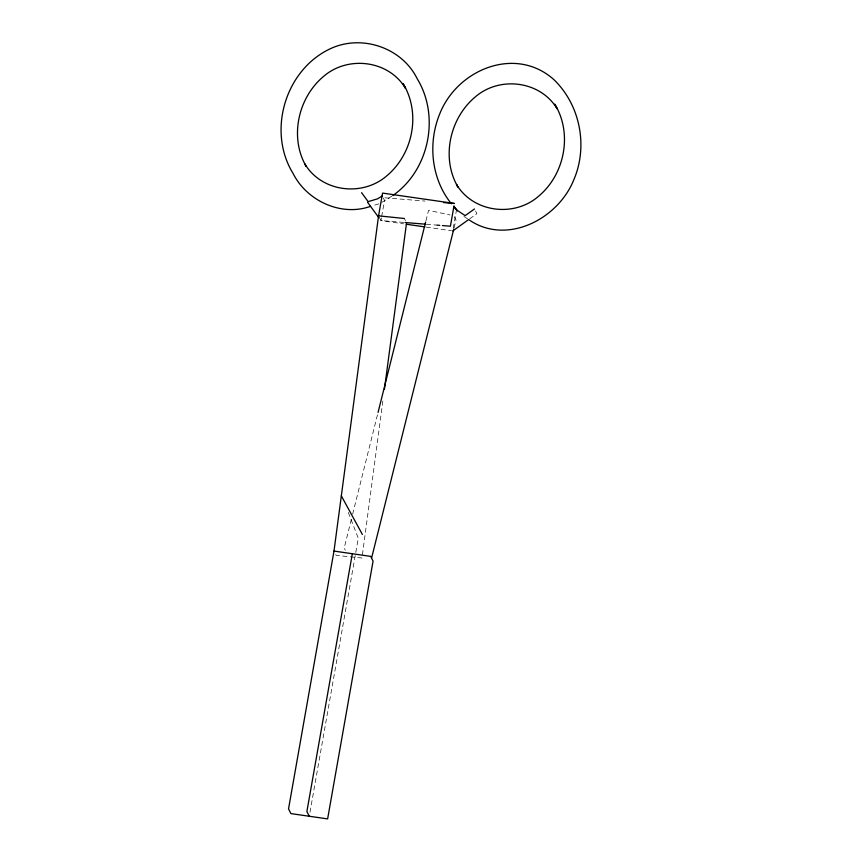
<?xml version="1.0" encoding="UTF-8"?>
<svg xmlns="http://www.w3.org/2000/svg" width="862" height="862" viewBox="0 0 862 862"><rect width="100%" height="100%" fill="white"/><g stroke="black" fill="none" stroke-linecap="round" stroke-linejoin="round"><path stroke-width="0.65" stroke-dasharray="4.31 3.23" d="M382.857 401.035L361.997 558.016L336.169 555.376L335.081 553.221M381.413 217.924L380.95 220.564L403.567 223.829M381.64 216.599L384.506 200.34L383.31 197.98M309.975 812.284L358.29 538.222L348.28 512.437M453.24 228.398L456.58 209.444M351.351 519.355L344.186 548.038L345.274 550.182M352.655 514.14L377.739 413.738M425.957 220.769L428.565 210.339L450.061 214.972M454.069 227.913L456.03 220.09L453.854 215.791M469.671 218.84L476.891 213.668L475.091 210.134M391.822 196.159L379.959 203.551L372.74 205.684M384.958 197.818L425.031 201.072M403.653 222.407L380.95 220.564L379.151 217.03M426.356 224.26L437.045 225.122M426.184 227.094L451.462 230.736M463.928 216.448L468.648 219.573M404.375 218.485L405.463 220.629"/><path stroke-width="1.29" d="M333.993 551.077L370.682 556.378L373.074 561.087L327.625 818.9L290.925 813.609L288.533 808.89L333.993 551.077L378.558 215.845L382.566 193.099L454.414 203.464L443.725 202.592M384.452 389.064L406.379 224.109M352.332 553.727L306.883 811.541L309.275 816.249M378.062 412.435L425.634 222.073M371.651 557.789L453.746 229.217M474.499 208.96L465.178 215.629L457.194 210.317L453.897 206.417M452.798 230.93L468.648 219.573C506.393 245.939 557.951 219.314 573.758 179.91C588.25 146.292 580.223 105.045 553.889 79.616C515.627 45.449 457.625 69.272 439.922 113.407C427.649 142.79 431.129 178.887 451.429 203.788M382.038 196.051L377.567 198.831L368.149 201.633L361.587 192.668M392.878 195.502C429.071 170.385 440.223 116.413 417.219 78.776C401.961 47.604 361.684 33.984 330.351 48.725C285.247 69.736 266.951 131.196 293.102 173.499C306.786 200.846 341.233 216.847 370.541 206.341M404.989 222.515L425.02 224.152M437.045 225.122L439.717 225.348M442.389 225.564L450.406 226.21L453.972 205.996L455.761 209.531M378.558 215.845L404.375 218.485M406.228 224.206L424.858 226.9M455.686 208.841L457.399 210.856M367.621 202.355L378.72 217.515M341.33 495.865L362.374 534.44M457.7 186.795L456.504 184.446C473.335 212.655 514.205 217.547 538.545 196.277C564.782 174.372 572.767 133.632 554.783 104.162L557.175 108.871C540.345 80.662 499.475 75.77 475.134 97.04C449.738 118.353 440.978 157.789 457.841 186.871M306.021 166.28L304.825 163.92C321.655 192.129 362.525 197.032 386.866 175.762C413.092 153.856 421.076 113.105 403.104 83.636L405.496 88.355C388.665 60.146 347.795 55.243 323.455 76.513C298.058 97.826 289.287 137.263 306.161 166.355"/></g></svg>
